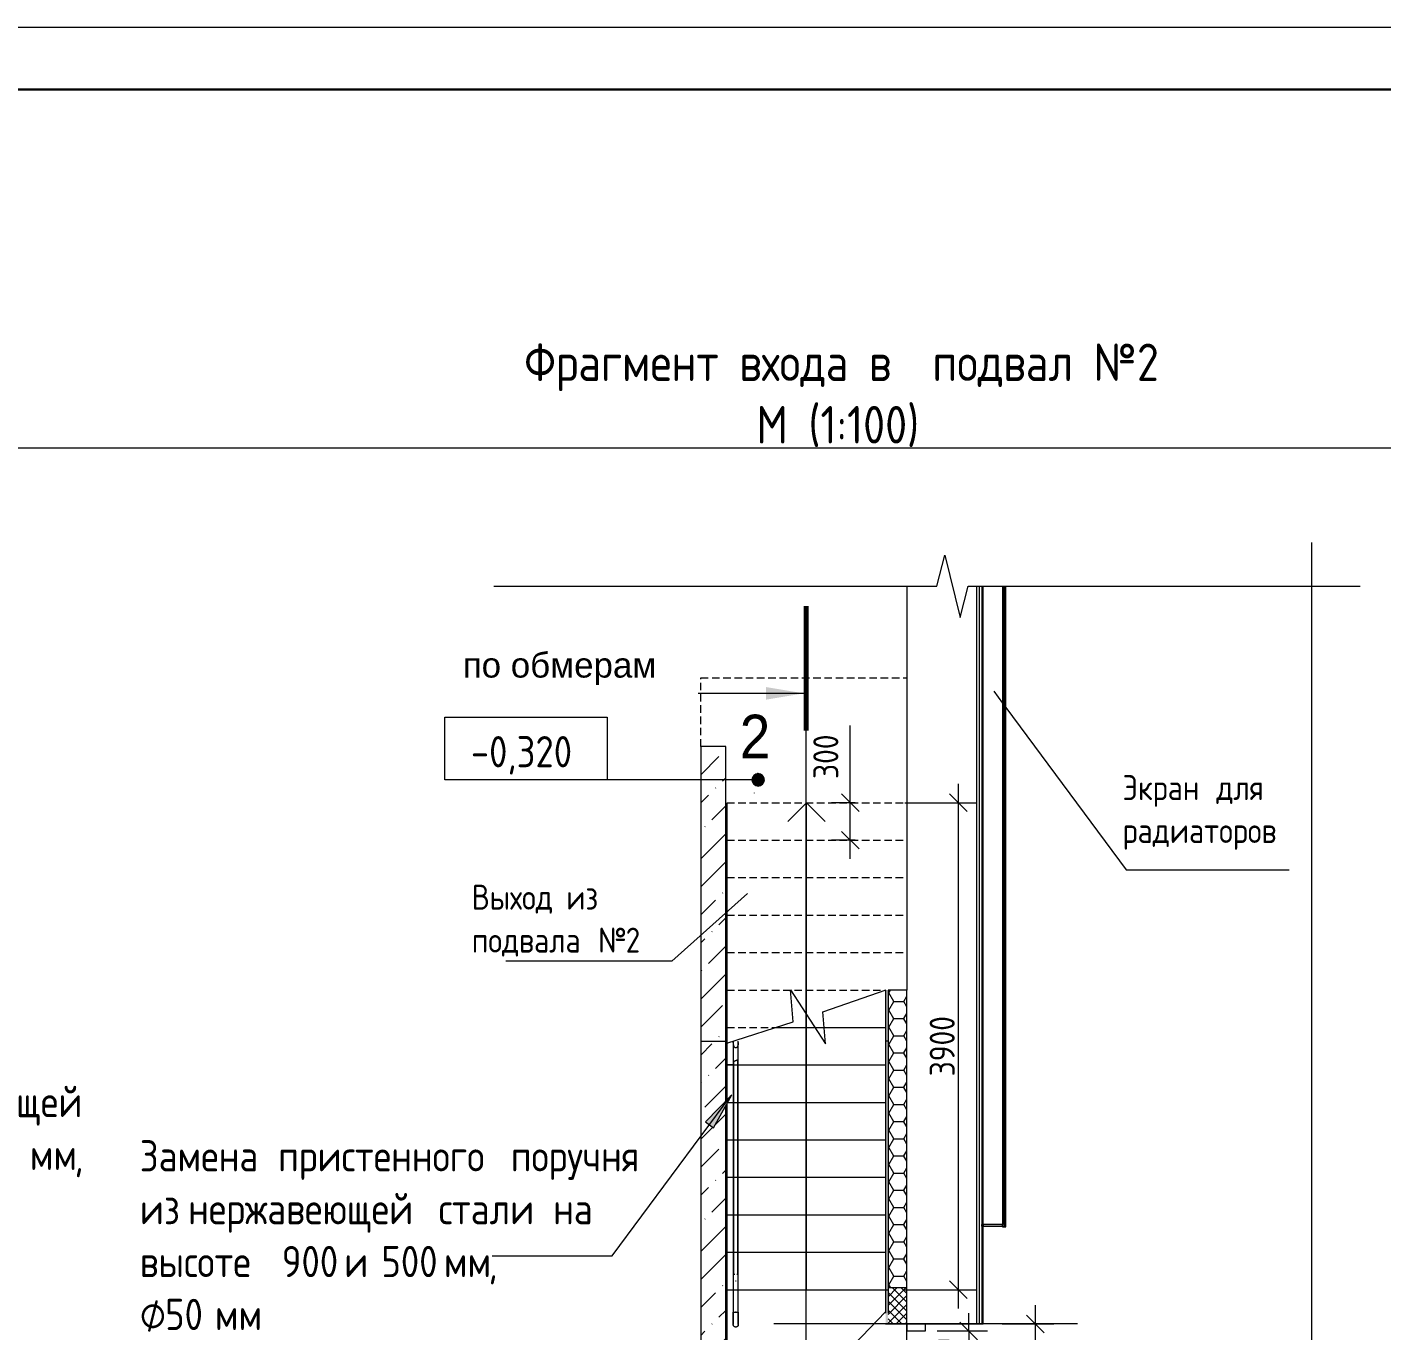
# Model space of a CAD drawing. Header units: millimetres. Extents: x 504091 to 2165846, y 135022 to 442887.
# Drawn here: x 1306356 to 1317205, y 332144 to 342586 of the extents above; entities that cross this region are included whole.
import ezdxf
from ezdxf.enums import TextEntityAlignment as Align

# ---------------------------------------------------------------- set-up
doc = ezdxf.new("R2010")
doc.units = ezdxf.units.MM
doc.linetypes.add('IMPORT-ADSK_Штриховая_ш3 п1_5 _2_', pattern=[4.5, 3, -1.5])
doc.layers.get('Defpoints').update_dxf_attribs({"color": 255})
for name, color, linetype, lineweight in [('+АР_Вспомогательная', 7, 'Continuous', 9), ('+АР_Выноски', 4, 'Continuous', 9), ('A-ANNO-DIMS', 211, 'Continuous', 9), ('A-DETL', 90, 'Continuous', 9), ('A-DETL-GENF', 92, 'Continuous', 18), ('A-DETL-MEDM', 33, 'Continuous', 9), ('A-DETL-THIN', 151, 'Continuous', 18), ('G-ANNO-SYMB', 111, 'Continuous', 9), ('G-ANNO-TEXT', 231, 'Continuous', 9), ('Ramka', 7, 'Continuous', 35), ('S-STRS', 31, 'Continuous', 9), ('S-STRS-ANNO', 31, 'Continuous', 18), ('Аннотация', 7, 'Continuous', 9), ('Барболитна входные группы План подвала_dwg', 252, 'Continuous', 9), ('Ограждение', 7, 'Continuous', 18), ('Перекрытие', 7, 'Continuous', 18), ('размеры', 7, 'Continuous', 9)]:
    doc.layers.add(name, color=color, linetype=linetype, lineweight=lineweight)
doc.layers.add('ВСПОМОГАТЕЛЬНЫЙ', color=52, linetype='Continuous', lineweight=5, plot=False)
doc.styles.add('Arial', font='arial.ttf', dxfattribs={"height": 250})
doc.styles.add('GOST Common', font='GOST_Common.ttf', dxfattribs={"width": 0.9, "height": 350})
doc.styles.add('GOST Common_1', font='GOST_Common.ttf', dxfattribs={"width": 0.9, "height": 250})
doc.styles.add('GOST Common_2', font='GOST_Common.ttf', dxfattribs={"width": 0.9, "height": 200})
doc.styles.add('GOST Common_4', font='GOST_Common.ttf', dxfattribs={"width": 0.9, "height": 200})
doc.styles.add('GOST Common_6', font='GOST_Common.ttf', dxfattribs={"width": 0.9, "height": 200})
doc.styles.add('RAMKA', font='isocpeur.ttf', dxfattribs={"oblique": 15, "height": 2.5})
doc.styles.get("Standard").update_dxf_attribs({"font": 'arial.ttf'})
doc.dimstyles.new('ADSK_Основной_2_5_мм_Округление_до_10_мм', dxfattribs={"dimscale": 304.8, "dimtxt": 251.428749, "dimasz": 0.463911, "dimexe": 0.492126, "dimexo": 0.492126, "dimgap": 0.098425, "dimtad": 1, "dimdec": 0, "dimrnd": 10, "dimdsep": 46, "dimtxsty": 'GOST Common_1', "dimblk1": 'OBLIQUE', "dimblk2": 'OBLIQUE', "dimsah": 1, "dimcen": 0.09, "dimdle": 0.492126, "dimazin": 2, "dimtfac": 1, "dimtdec": 4, "dimtix": 1, "dimtmove": 0, "dimatfit": 3, "dimfxl": 0, "dimtvp": 1, "dimtolj": 1, "dimtzin": 0, "dimlwd": 20, "dimlwe": 20, "dimarcsym": 0})
doc.dimstyles.new('ADSK_Основной_2_мм', dxfattribs={"dimscale": 304.8, "dimtxt": 201.142999, "dimasz": 0.463911, "dimexe": 0.492126, "dimexo": 0.492126, "dimgap": 0.098425, "dimtad": 1, "dimrnd": 0.01, "dimdsep": 46, "dimtxsty": 'GOST Common_4', "dimblk1": 'OBLIQUE', "dimblk2": 'OBLIQUE', "dimsah": 1, "dimcen": 0.09, "dimdle": 0.492126, "dimazin": 2, "dimtfac": 1, "dimtdec": 4, "dimtix": 1, "dimtmove": 0, "dimatfit": 3, "dimfxl": 0, "dimtvp": 1, "dimtolj": 1, "dimtzin": 0, "dimlwd": 20, "dimlwe": 20, "dimarcsym": 0})

# ---------------------------------------------------------------- blocks, each defined once
blk = doc.blocks.new('Барболитна входные группы План подвала_dwg_Ограждение - Ограждение-7023087-План подвала-498569-2222')
at = {"layer": 'Ограждение', "flags": 128}
blk.add_lwpolyline([(16425, 23643), (16417, 23643), (16417, 25350), (16447, 25364), (16447, 23643), (16440, 23643)], dxfattribs=at)
blk = doc.blocks.new('Барболитна входные группы План подвала_dwg_Тип перил - Перила_Внутренний_-7023091-План подвала-498570-2222')
at = {"layer": 'Ограждение'}
blk.add_line((16430, 23593), (16435, 23593), dxfattribs=at)
at = {"layer": 'Ограждение', "flags": 128}
for points in [[(16452, 23593), (16452, 23631), (16452, 23633), (16452, 23636), (16452, 23638), (16452, 23641), (16452, 23644), (16452, 23647), (16452, 23649), (16452, 23652), (16452, 23655), (16452, 23657), (16452, 23660), (16452, 23662), (16452, 25503), (16452, 25494), (16451, 25486), (16449, 25478), (16447, 25472), (16444, 25466), (16440, 25462), (16436, 25460), (16432, 25459), (16428, 25460), (16425, 25462), (16421, 25466), (16418, 25472), (16416, 25478), (16414, 25486), (16413, 25494), (16412, 25503), (16413, 25508), (16413, 25512)], [(16412, 25503), (16412, 23662), (16412, 23660), (16412, 23658), (16412, 23655), (16412, 23653), (16412, 23650), (16412, 23647), (16412, 23644), (16412, 23642), (16412, 23639), (16412, 23636), (16412, 23633), (16412, 23631), (16412, 23593)], [(16452, 25503), (16452, 25508), (16452, 25512)]]:
    blk.add_lwpolyline(points, dxfattribs=at)
blk = doc.blocks.new('Барболитна входные группы План подвала_dwg_Высотные отметки - Рамка-12095-План подвала-498584-2222')
at = {"layer": 'Аннотация', "flags": 128}
blk.add_lwpolyline([(-6.5, 0), (-6.5, 5), (6.5, 5), (6.5, 0)], close=True, dxfattribs=at)
blk = doc.blocks.new('_Oblique')
at = {"color": 0, "linetype": 'ByBlock', "lineweight": -2}
blk.add_line((-0.5, -0.5), (0.5, 0.5), dxfattribs=at)
blk = doc.blocks.new('*D2463')
at = {"layer": 'A-ANNO-DIMS', "color": 0, "lineweight": 20, "transparency": 16777216}
for p, q in [((1313814, 332324), (1313814, 336524)), ((1313385, 336374), (1313964, 336374)), ((1313385, 332474), (1313964, 332474))]:
    blk.add_line(p, q, dxfattribs=at)
at = {"layer": 'Defpoints', "color": 0, "lineweight": 20, "transparency": 16777216}
for p in [(1313235, 336374), (1313814, 336374), (1313235, 332474)]:
    blk.add_point(p, dxfattribs=at)
at = {"layer": 'A-ANNO-DIMS', "color": 0, "lineweight": 20, "transparency": 16777216, "xscale": 141.4, "yscale": 141.4, "zscale": 141.4}
for p, rotation in [((1313814, 336374), 90), ((1313814, 332474), 270)]:
    blk.add_blockref('_Oblique', p, dxfattribs=dict(at, rotation=rotation))
at = {"layer": 'A-ANNO-DIMS', "color": 0, "transparency": 16777216, "insert": (1313684, 334424), "char_height": 200, "width": 605.47, "attachment_point": 5, "rotation": 90, "style": 'GOST Common_4'}
blk.add_mtext('\\A1;3900', dxfattribs=at)
blk = doc.blocks.new('*D2464')
at = {"layer": 'A-ANNO-DIMS', "color": 0, "lineweight": 20, "transparency": 16777216}
for p, q in [((1312948, 336374), (1312948, 336992)), ((1312986, 336374), (1312798, 336374)), ((1312948, 335924), (1312948, 336374)), ((1312986, 336074), (1312798, 336074))]:
    blk.add_line(p, q, dxfattribs=at)
at = {"layer": 'Defpoints', "color": 0, "lineweight": 20, "transparency": 16777216}
for p in [(1312948, 336374), (1313136, 336374), (1313136, 336074)]:
    blk.add_point(p, dxfattribs=at)
at = {"layer": 'A-ANNO-DIMS', "color": 0, "lineweight": 20, "transparency": 16777216, "xscale": 141.4, "yscale": 141.4, "zscale": 141.4}
for p, rotation in [((1312948, 336374), 90), ((1312948, 336074), 270)]:
    blk.add_blockref('_Oblique', p, dxfattribs=dict(at, rotation=rotation))
at = {"layer": 'A-ANNO-DIMS', "color": 0, "transparency": 16777216, "insert": (1312652, 336564), "char_height": 200, "width": 454.11, "attachment_point": 1, "rotation": 90, "line_spacing_factor": 1.022761, "style": 'GOST Common_4'}
blk.add_mtext('\\A1;300', dxfattribs=at)
blk = doc.blocks.new('*D2509')
at = {"layer": 'Defpoints', "color": 0, "lineweight": 20, "transparency": 16777216}
for p in [(1313494, 332144), (1313442, 331144), (1313897, 331144)]:
    blk.add_point(p, dxfattribs=at)
at = {"layer": 'размеры', "color": 0, "transparency": 16777216}
for p, q in [((1313897, 332144), (1313897, 332285)), ((1313644, 332144), (1314047, 332144)), ((1313897, 332144), (1313897, 331144)), ((1313592, 331144), (1314047, 331144)), ((1313897, 331144), (1313897, 331003))]:
    blk.add_line(p, q, dxfattribs=at)
at = {"layer": 'размеры', "color": 0, "transparency": 16777216, "xscale": 141.4, "yscale": 141.4, "zscale": 141.4}
for p, rotation in [((1313897, 332144), 270), ((1313897, 331144), 90)]:
    blk.add_blockref('_Oblique', p, dxfattribs=dict(at, rotation=rotation))
at = {"layer": 'размеры', "color": 0, "lineweight": 20, "transparency": 16777216, "insert": (1313561, 331644), "char_height": 200, "attachment_point": 5, "rotation": 90, "style": 'GOST Common_6'}
blk.add_mtext('\\A1;1000 \\P(в свету)', dxfattribs=at)
blk = doc.blocks.new('*D2467')
at = {"layer": 'Defpoints', "color": 0, "lineweight": 20, "transparency": 16777216}
for p in [(1314013, 332200), (1314013, 331033), (1314429, 331033)]:
    blk.add_point(p, dxfattribs=at)
at = {"layer": 'размеры', "color": 0, "transparency": 16777216}
for p, q in [((1314429, 332350), (1314429, 330883)), ((1314163, 332200), (1314579, 332200)), ((1314163, 331033), (1314579, 331033))]:
    blk.add_line(p, q, dxfattribs=at)
at = {"layer": 'размеры', "color": 0, "transparency": 16777216, "xscale": 141.4, "yscale": 141.4, "zscale": 141.4}
for p, rotation in [((1314429, 332200), 90), ((1314429, 331033), 270)]:
    blk.add_blockref('_Oblique', p, dxfattribs=dict(at, rotation=rotation))
at = {"layer": 'размеры', "color": 0, "lineweight": 20, "transparency": 16777216, "insert": (1314299, 331616), "char_height": 200, "attachment_point": 5, "rotation": 90, "style": 'GOST Common_6'}
blk.add_mtext('\\A1;1170', dxfattribs=at)
blk = doc.blocks.new('Барболитна входные группы План подвала_dwg_Тип верхнего поручня - D40 шаг 200-16091-План подвала-498551-1')
at = {"layer": 'Ограждение', "flags": 128}
for points in [[(0, 20), (4, 20), (8, 20), (12, 20), (16, 20), (20, 20), (24, 20), (28, 20), (31, 20), (35, 20), (39, 20), (43, 20), (46, 20), (50, 20), (53, 20), (56, 20), (60, 20), (63, 20), (66, 20), (69, 20), (72, 20), (74, 20), (77, 20), (80, 20), (82, 20), (84, 20), (86, 20), (88, 20), (90, 20), (92, 20), (93, 20), (95, 20), (96, 20), (97, 20), (98, 20), (99, 20), (99, 20), (100, 20), (100, 20), (100, 20), (100, 20), (100, 20), (100, 20), (99, 20), (99, 20), (98, 20), (97, 20), (96, 20), (95, 20), (94, 20), (92, 20), (90, 20), (89, 20), (87, 20), (85, 20), (83, 20), (80, 20), (78, 20), (75, 20), (72, 20), (70, 20), (67, 20), (64, 20), (61, 20), (57, 20), (54, 20), (51, 20), (47, 20), (44, 20), (40, 20), (36, 20), (32, 20), (29, 20), (25, 20), (21, 20), (17, 20), (13, 20), (9, 20), (5, 20), (1, 20)], [(0, -20), (4, -20), (8, -20), (12, -20), (16, -20), (20, -20), (24, -20), (28, -20), (31, -20), (35, -20), (39, -20), (43, -20), (46, -20), (50, -20), (53, -20), (56, -20), (60, -20), (63, -20), (66, -20), (69, -20), (72, -20), (74, -20), (77, -20), (80, -20), (82, -20), (84, -20), (86, -20), (88, -20), (90, -20), (92, -20), (93, -20), (95, -20), (96, -20), (97, -20), (98, -20), (99, -20), (99, -20), (100, -20), (100, -20), (100, -20), (100, -20), (100, -20), (100, -20), (99, -20), (99, -20), (98, -20), (97, -20), (96, -20), (95, -20), (94, -20), (92, -20), (90, -20), (89, -20), (87, -20), (85, -20), (83, -20), (80, -20), (78, -20), (75, -20), (72, -20), (70, -20), (67, -20), (64, -20), (61, -20), (57, -20), (54, -20), (51, -20), (47, -20), (44, -20), (40, -20), (36, -20), (32, -20), (29, -20), (25, -20), (21, -20), (17, -20), (13, -20), (9, -20), (5, -20), (1, -20)]]:
    blk.add_lwpolyline(points, close=True, dxfattribs=at)
for points in [[(0, 2), (0, 0), (0, -2)], [(100, 20), (101, 20), (102, 20), (102, 20), (103, 20), (104, 20), (105, 19), (106, 19), (106, 19), (107, 19), (108, 18), (109, 18), (109, 18), (110, 17), (111, 17), (111, 17), (112, 16), (113, 16), (113, 15), (114, 14), (114, 14), (115, 13), (115, 13), (116, 12), (116, 11), (117, 11), (117, 10), (118, 9), (118, 9), (118, 8), (119, 7), (119, 6), (119, 6), (119, 5), (120, 4), (120, 3), (120, 3), (120, 2), (120, 1), (120, 0), (120, 0), (120, -1), (120, -2), (120, -2), (120, -3), (120, -4), (119, -5), (119, -6), (119, -6), (119, -7), (118, -8), (118, -9), (118, -9), (117, -10), (117, -11), (117, -11), (116, -12), (116, -13), (115, -13), (114, -14), (114, -14), (113, -15), (113, -15), (112, -16), (111, -16), (111, -17), (110, -17), (109, -18), (109, -18), (108, -18), (107, -19), (106, -19), (106, -19), (105, -19), (104, -20), (103, -20), (103, -20), (102, -20), (101, -20), (100, -20), (100, -20)]]:
    blk.add_lwpolyline(points, dxfattribs=at)
blk = doc.blocks.new('FORMAT_REV_SPDS1')
at = {"lineweight": 5}
blk.add_lwpolyline([(0, 0), (0, 420), (594, 420), (594, 0)], close=True, dxfattribs=at)
at = {"lineweight": 30}
blk.add_lwpolyline([(20, 5), (20, 415), (589, 415), (589, 5)], close=True, dxfattribs=at)
at = {"style": 'RAMKA', "oblique": 15, "width": 0.9}
for tag, height, p in [('СТРАНИЦА', 0.00025, (589, 415)), ('ДАТА1', 2.5, (464, 32.5)), ('ДАТА2', 2.5, (464, 27.5)), ('СТАДИЯ', 2.5, (546.5, 25)), ('ЛИСТ', 2.5, (561.5, 25)), ('ЛИСТОВ', 2.5, (579, 25)), ('ДАТА3', 2.5, (464, 22.5)), ('ДАТА4', 2.5, (464, 17.5)), ('ДАТА5', 2.5, (464, 12.5)), ('ДАТА6', 2.5, (464, 7.5))]:
    blk.add_attdef(tag, text='', height=height, dxfattribs=at).set_placement(p, align=Align.MIDDLE_CENTER)
at = {"style": 'RAMKA', "oblique": 15, "width": 0.9, "flags": 8}
blk.add_attdef('ШИФР', text='', height=5, dxfattribs=at).set_placement((529, 55), align=Align.MIDDLE_CENTER)
at = {"style": 'RAMKA', "oblique": 15, "width": 0.9}
for tag, p in [('ОБЪЕКТ_001', (523.43, 41.25)), ('КОМПЛЕКТ_001', (496.92, 26.25)), ('КОМПАНИЯ_001', (547.72, 13.33)), ('НАИМЕНОВАНИЕ_001', (487.02, 11.62)), ('КОМПАНИЯ_002', (553.45, 9.17))]:
    blk.add_attdef(tag, p, '', height=2.5, dxfattribs=at)
for tag, p in [('ДОЛЖНОСТЬ1', (405, 32.5)), ('ФИО1', (425, 32.5)), ('ДОЛЖНОСТЬ2', (405, 27.5)), ('ФИО2', (425, 27.5)), ('ДОЛЖНОСТЬ3', (405, 22.5)), ('ФИО3', (425, 22.5)), ('ДОЛЖНОСТЬ4', (405, 17.5)), ('ФИО4', (425, 17.5)), ('ДОЛЖНОСТЬ5', (405, 12.5)), ('ФИО5', (425, 12.5)), ('ДОЛЖНОСТЬ6', (405, 7.5)), ('ФИО6', (425, 7.5))]:
    blk.add_attdef(tag, text='', height=2.5, dxfattribs=at).set_placement(p, align=Align.MIDDLE_LEFT)
at = {"style": 'RAMKA', "oblique": 15, "width": 0.9, "flags": 8}
blk.add_attdef('ФОРМАТЛИСТА', text='', height=2.5, dxfattribs=at).set_placement((560, 2.5), align=Align.MIDDLE_LEFT)

msp = doc.modelspace()

# ---------------------------------------------------------------- hatches: boundary and pattern name
at = {"layer": 'A-DETL-GENF'}
for color, points in [(150, [(1314180.0353, 334463.7426), (1314180.0353, 338107.5769), (1314168.0353, 338107.5769), (1314168.0353, 334463.7426)]), (150, [(1314192.9626, 334463.7426), (1314192.9626, 338107.5769), (1314180.9626, 338107.5769), (1314180.9626, 334463.7426)]), (250, [(1312210.2419, 336507.7353), (1312223.1828, 336509.439), (1312235.2419, 336514.434), (1312245.5972, 336522.3799), (1312253.5431, 336532.7353), (1312258.5382, 336544.7943), (1312260.2419, 336557.7353), (1312258.5382, 336570.6762), (1312253.5431, 336582.7353), (1312245.5972, 336593.0906), (1312235.2419, 336601.0365), (1312223.1828, 336606.0316), (1312210.2419, 336607.7353), (1312197.3009, 336606.0316), (1312185.2419, 336601.0365), (1312174.8865, 336593.0906), (1312166.9406, 336582.7353), (1312161.9456, 336570.6762), (1312160.2419, 336557.7353), (1312161.9456, 336544.7943), (1312166.9406, 336532.7353), (1312174.8865, 336522.3799), (1312185.2419, 336514.434), (1312197.3009, 336509.439)]), (251, [(1313250.9626, 334463.7426), (1313250.9626, 334873.9713), (1313230.9626, 334873.9713), (1313230.9626, 334463.7426)]), (150, [(1314180.0353, 332977.7643), (1314180.0353, 334463.7426), (1314168.0353, 334463.7426), (1314168.0353, 332977.7643)]), (150, [(1314192.9626, 332977.7643), (1314192.9626, 334463.7426), (1314180.9626, 334463.7426), (1314180.9626, 332977.7643)]), (250, [(1311851.3568, 333770.8536), (1311998.3243, 334035.354), (1311787.9068, 333817.9042)]), (150, [(1314012.9626, 332982.7643), (1314168.0353, 332982.7643), (1314168.0353, 332994.7643), (1314012.9626, 332994.7643)])]:
    msp.add_hatch(color=color, dxfattribs=at).paths.add_polyline_path(points)
at = {"layer": 'A-DETL-GENF', "lineweight": 9}
h = msp.add_hatch(dxfattribs=at)
h.set_pattern_fill('FP12_25', style=0, pattern_type=2)
h.set_pattern_definition([(45, (1364851.58, 331551.35), (84.18955, 308.69595), [396.875, -79.375, 3.353, -76.022])])
h.paths.add_polyline_path([(1311950.9626, 334463.7426), (1311950.9626, 336823.9713), (1311750.9626, 336823.9713), (1311750.9626, 334463.7426)])
h = msp.add_hatch(dxfattribs=at)
h.set_pattern_fill('FP12_27', style=0, pattern_type=2)
h.set_pattern_definition([(0, (1364851.58, 331551.35), (119.062, 68.741), [79.375, -158.75]), (120, (1364851.58, 331551.35), (-119.06245, 68.74022), [79.375, -158.75]), (60, (1364851.58, 331551.35), (-0.00045, 137.48122), [0, -158.75, 79.375, 0]), (60, (1364851.58, 331551.35), (-0.00045, 137.48122), [-238.125, 0, 0])])
h.paths.add_polyline_path([(1313400.9626, 332489.0971), (1313400.9626, 334873.9713), (1313250.9626, 334873.9713), (1313250.9626, 332489.0971)])
h = msp.add_hatch(dxfattribs=at)
h.set_pattern_fill('FP12_24', style=0, pattern_type=2)
h.set_pattern_definition([(45, (1364851.58, 331551.35), (84.19025, 308.69666), [396.875, -79.375, 3.353, -76.022])])
h.paths.add_polyline_path([(1311750.9626, 329563.9713), (1311950.9626, 329563.9713), (1311950.9626, 330896.4463), (1311750.9626, 330896.4463), (1311750.9626, 329713.9713)])
h.paths.add_polyline_path([(1311950.9626, 331036.4463), (1311950.9626, 333950.1162), (1311851.3568, 333770.8536), (1311788.6082, 333818.629), (1311950.9626, 333986.4094), (1311950.9626, 334463.7426), (1311750.9626, 334463.7426), (1311750.9626, 331036.4463)])
at = {"layer": 'A-DETL-GENF'}
h = msp.add_hatch(color=251, dxfattribs=at)
h.paths.add_polyline_path([(1313250.9626, 329713.9713), (1313250.9626, 331032.9463), (1313230.9626, 331032.9463), (1313230.9626, 329713.9713)])
h.paths.add_polyline_path([(1313230.9626, 332199.9463), (1313250.9626, 332199.9463), (1313250.9626, 334463.7426), (1313230.9626, 334463.7426), (1313230.9626, 332489.0971)])
at = {"layer": 'A-DETL-GENF', "lineweight": 9}
h = msp.add_hatch(dxfattribs=at)
h.set_pattern_fill('FP12_28', style=0, pattern_type=2)
h.set_pattern_definition([(45, (1364851.58, 331551.35), (-35.35534, 35.35534), []), (135, (1364851.58, 331551.35), (-35.35534, -35.35534), [])])
h.paths.add_polyline_path([(1313400.9626, 332199.9463), (1313400.9626, 332489.0971), (1313250.9626, 332489.0971), (1313250.9626, 332199.9463)])

# ---------------------------------------------------------------- linework, layer by layer
at = {"layer": '+АР_Вспомогательная', "color": 7, "linetype": 'Continuous', "ltscale": 50}
for points in [[(1316641.033, 338457.8844), (1316641.033, 329326.0955), (1316891.033, 329263.5955), (1316391.033, 329138.5955), (1316641.033, 329076.0955), (1316641.033, 327759.1851)], [(1310094.5382, 338107.5769), (1313641.3857, 338107.5769), (1313703.8857, 338357.5769), (1313828.8857, 337857.5769), (1313891.3857, 338107.5769), (1317032.1814, 338107.5769)], [(1311960.716, 334447.4594), (1312490.7747, 334619.6017), (1312469.9669, 334876.4543), (1312748.4302, 334442.7688), (1312727.6224, 334699.6214), (1313234.6089, 334874.8789)]]:
    msp.add_lwpolyline(points, dxfattribs=at)
at = {"layer": '+АР_Выноски', "color": 7, "linetype": 'Continuous', "ltscale": 100}
msp.add_line((1312574.822, 337249.7633), (1311730.382, 337249.7633), dxfattribs=at)
at = {"layer": '+АР_Выноски', "color": 7, "linetype": 'Continuous', "ltscale": 100, "const_width": 40}
msp.add_lwpolyline([(1312594.822, 336949.7633), (1312594.822, 337949.7633)], dxfattribs=at)
at = {"layer": '+АР_Выноски', "color": 7, "linetype": 'Continuous', "ltscale": 100}
msp.add_solid([(1312574.822, 337249.7633), (1312274.3719, 337300.0414), (1312274.3719, 337199.4853)], dxfattribs=at)
at = {"layer": 'A-DETL', "color": 18, "true_color": 0x000000}
for p, q in [((1313980.9626, 338107.5769), (1313980.9626, 332199.9463)), ((1314000.9626, 338107.5769), (1314000.9626, 332199.9463)), ((1314010.9626, 332199.9463), (1314010.9626, 338107.5769)), ((1314012.9626, 332994.7643), (1314012.9626, 338107.5769)), ((1312210.2419, 336557.7353), (1310351.1472, 336557.7353)), ((1311960.9626, 334873.9713), (1311950.9626, 334873.9713)), ((1311960.9626, 333996.7436), (1311960.9626, 334873.9713)), ((1312010.9626, 334273.9713), (1311960.9626, 334273.9713)), ((1311960.9626, 331036.4463), (1311960.9626, 333968.1134)), ((1314012.9626, 332199.9463), (1314012.9626, 332982.7643)), ((1313960.9626, 332199.9463), (1314012.9626, 332199.9463))]:
    msp.add_line(p, q, dxfattribs=at)
at = {"layer": 'A-DETL', "color": 18, "lineweight": 18, "true_color": 0x000000}
for p, q in [((1314096.8569, 337267.1191), (1314168.0353, 337170.9948)), ((1314180.0353, 337154.7892), (1314180.9626, 337153.5369)), ((1314192.9626, 337137.3313), (1315156.8396, 335835.644)), ((1315156.8396, 335835.644), (1316462.3781, 335835.644)), ((1312123.8949, 335647.2251), (1311520.2599, 335104.7205)), ((1311119.8725, 335104.7205), (1310190.8556, 335104.7205)), ((1311520.2599, 335104.7205), (1311119.8725, 335104.7205)), ((1311042.2763, 332746.0789), (1311992.7438, 334025.7925)), ((1310081.378, 332746.0789), (1310348.869, 332746.0789)), ((1310348.869, 332746.0789), (1311042.2763, 332746.0789)), ((1313230.9626, 332297.7919), (1311995.9626, 331017.9003)), ((1313400.9626, 330946.4463), (1313400.9626, 332286.4463))]:
    msp.add_line(p, q, dxfattribs=at)
at = {"layer": 'A-DETL'}
for centre, start, end in [((1312210.2419, 336557.7353), 129.15102765, 130.90909091), ((1312210.2419, 336557.7353), 96.35866707, 99.86294277), ((1312210.2419, 336490.1132), 129.15102765, 130.90909091), ((1312210.2419, 336557.7353), 229.09090909, 230.84897235), ((1312210.2419, 336490.1132), 229.09090909, 230.84897235), ((1312210.2419, 336490.1132), 96.35866707, 99.86294277), ((1312210.2419, 336557.7353), 260.13705723, 263.64133293), ((1312210.2419, 336490.1132), 65.45454546, 67.31415081), ((1312210.2419, 336557.7353), 292.68584919, 294.54545454)]:
    msp.add_arc(centre, 50, start, end, dxfattribs=at)
at = {"layer": 'A-DETL-MEDM', "color": 18, "true_color": 0x000000}
for p, q in [((1313400.9626, 338107.5769), (1313400.9626, 334873.9713)), ((1313960.9626, 332199.9463), (1313960.9626, 338107.5769)), ((1314000.9626, 332982.7643), (1314000.9626, 332994.7643)), ((1314000.9626, 332994.7643), (1314012.9626, 332994.7643)), ((1314012.9626, 332982.7643), (1314000.9626, 332982.7643)), ((1312599.5375, 332473.9713), (1313250.9626, 332473.9713)), ((1313400.9626, 332199.9463), (1313960.9626, 332199.9463))]:
    msp.add_line(p, q, dxfattribs=at)
at = {"layer": 'A-DETL-THIN', "color": 18, "true_color": 0x000000}
for p, q in [((1314168.0353, 338107.5769), (1314168.0353, 334463.7426)), ((1314180.0353, 334463.7426), (1314180.0353, 338107.5769)), ((1314180.9626, 338107.5769), (1314180.9626, 334463.7426)), ((1314192.9626, 334463.7426), (1314192.9626, 338107.5769)), ((1311950.9626, 336823.9713), (1311750.9626, 336823.9713)), ((1311750.9626, 336823.9713), (1311750.9626, 334463.7426)), ((1311950.9626, 334463.7426), (1311950.9626, 336823.9713)), ((1313230.9626, 334873.9713), (1313230.9626, 334463.7426)), ((1313400.9626, 334873.9713), (1313250.9626, 334873.9713)), ((1313250.9626, 334873.9713), (1313250.9626, 332489.0971)), ((1313400.9626, 332489.0971), (1313400.9626, 334873.9713)), ((1311750.9626, 334463.7426), (1311750.9626, 331036.4463)), ((1311750.9626, 334463.7426), (1311950.9626, 334463.7426)), ((1311950.9626, 333986.4094), (1311950.9626, 334463.7426)), ((1313230.9626, 334463.7426), (1313230.9626, 332286.4463)), ((1313250.9626, 334463.7426), (1313230.9626, 334463.7426)), ((1314180.0353, 334463.7426), (1314168.0353, 334463.7426)), ((1314168.0353, 334463.7426), (1314168.0353, 332994.7643)), ((1314180.0353, 332977.7643), (1314180.0353, 334463.7426)), ((1314192.9626, 334463.7426), (1314180.9626, 334463.7426)), ((1314180.9626, 334463.7426), (1314180.9626, 332977.7643)), ((1314192.9626, 332977.7643), (1314192.9626, 334463.7426)), ((1311998.3243, 334035.354), (1311787.9068, 333817.9042)), ((1311851.3568, 333770.8536), (1311998.3243, 334035.354)), ((1311950.9626, 331036.4463), (1311950.9626, 333950.1162)), ((1311787.9068, 333817.9042), (1311851.3568, 333770.8536)), ((1314168.0353, 332994.7643), (1314012.9626, 332994.7643)), ((1314012.9626, 332994.7643), (1314012.9626, 332982.7643)), ((1314012.9626, 332982.7643), (1314168.0353, 332982.7643)), ((1314168.0353, 332982.7643), (1314168.0353, 332994.7643)), ((1314168.0353, 332982.7643), (1314168.0353, 332977.7643)), ((1314168.0353, 332977.7643), (1314180.0353, 332977.7643)), ((1314180.9626, 332977.7643), (1314192.9626, 332977.7643)), ((1313400.9626, 332489.0971), (1313250.9626, 332489.0971)), ((1313250.9626, 332489.0971), (1313250.9626, 332286.4463)), ((1313400.9626, 332286.4463), (1313400.9626, 332489.0971)), ((1313230.9626, 332199.9463), (1313250.9626, 332199.9463)), ((1313250.9626, 332199.9463), (1313400.9626, 332199.9463))]:
    msp.add_line(p, q, dxfattribs=at)
at = {"layer": 'A-DETL-THIN'}
for start, end in [(0, 180), (180, 0)]:
    msp.add_arc((1312210.2419, 336557.7353), 50, start, end, dxfattribs=at)
at = {"layer": 'G-ANNO-SYMB', "color": 18, "lineweight": 20, "true_color": 0x000000}
msp.add_line((1312594.822, 328844.7739), (1312594.822, 337481.3674), dxfattribs=at)
at = {"layer": 'S-STRS', "color": 18, "linetype": 'IMPORT-ADSK_Штриховая_ш3 п1_5 _2_', "ltscale": 20, "true_color": 0x000000}
for p, q in [((1311750.9626, 337373.9713), (1313400.9626, 337373.9713)), ((1311750.9626, 336823.9713), (1311750.9626, 337373.9713)), ((1311960.9626, 336373.9713), (1313400.9626, 336373.9713)), ((1311960.9626, 336073.9713), (1313400.9626, 336073.9713)), ((1311960.9626, 335773.9713), (1313400.9626, 335773.9713)), ((1311960.9626, 335473.9713), (1313400.9626, 335473.9713)), ((1311960.9626, 335173.9713), (1313400.9626, 335173.9713)), ((1311960.9626, 334873.9713), (1313230.9626, 334873.9713)), ((1311960.9626, 334573.9713), (1312350.5926, 334573.9713))]:
    msp.add_line(p, q, dxfattribs=at)
at = {"layer": 'S-STRS', "color": 18, "true_color": 0x000000}
for p, q in [((1311960.9626, 336073.9713), (1311960.9626, 336373.9713)), ((1311960.9626, 335773.9713), (1311960.9626, 336073.9713)), ((1311960.9626, 335473.9713), (1311960.9626, 335773.9713)), ((1311960.9626, 335173.9713), (1311960.9626, 335473.9713)), ((1311960.9626, 334873.9713), (1311960.9626, 335173.9713)), ((1311960.9626, 334573.9713), (1311960.9626, 334873.9713)), ((1311960.9626, 334273.9713), (1311960.9626, 334573.9713)), ((1312350.5926, 334573.9713), (1313230.9626, 334573.9713)), ((1311960.9626, 333996.7436), (1311960.9626, 334273.9713)), ((1311960.9626, 334273.9713), (1313230.9626, 334273.9713)), ((1311960.9626, 334273.9713), (1313230.9626, 334273.9713)), ((1311960.9626, 333673.9713), (1311960.9626, 333968.1134)), ((1311964.2175, 333973.9713), (1313230.9626, 333973.9713)), ((1311964.2175, 333973.9713), (1313230.9626, 333973.9713)), ((1311960.9626, 333373.9713), (1311960.9626, 333673.9713)), ((1311960.9626, 333673.9713), (1313230.9626, 333673.9713)), ((1311960.9626, 333673.9713), (1313230.9626, 333673.9713)), ((1311960.9626, 333073.9713), (1311960.9626, 333373.9713)), ((1311960.9626, 333373.9713), (1313230.9626, 333373.9713)), ((1311960.9626, 333373.9713), (1313230.9626, 333373.9713)), ((1311960.9626, 332773.9713), (1311960.9626, 333073.9713)), ((1311960.9626, 333073.9713), (1313230.9626, 333073.9713)), ((1311960.9626, 333073.9713), (1313230.9626, 333073.9713)), ((1311960.9626, 332473.9713), (1311960.9626, 332773.9713)), ((1311960.9626, 332773.9713), (1313230.9626, 332773.9713)), ((1311960.9626, 332773.9713), (1313230.9626, 332773.9713)), ((1311960.9626, 332473.9713), (1313230.9626, 332473.9713)), ((1311960.9626, 332473.9713), (1313230.9626, 332473.9713))]:
    msp.add_line(p, q, dxfattribs=at)
at = {"layer": 'S-STRS-ANNO', "color": 18, "true_color": 0x000000}
for p, q in [((1312598.1063, 336373.9713), (1312448.1063, 336223.9713)), ((1312598.1063, 336073.9713), (1312598.1063, 336373.9713)), ((1312598.1063, 336373.9713), (1312748.1063, 336223.9713)), ((1312598.1063, 335773.9713), (1312598.1063, 336073.9713)), ((1312598.1063, 335473.9713), (1312598.1063, 335773.9713)), ((1312598.1063, 335173.9713), (1312598.1063, 335473.9713)), ((1312598.1063, 334873.9713), (1312598.1063, 335173.9713)), ((1312598.1063, 334573.9713), (1312598.1063, 334873.9713)), ((1312598.1063, 334273.9713), (1312598.1063, 334573.9713)), ((1312598.1063, 333973.9713), (1312598.1063, 334273.9713)), ((1312598.1063, 333673.9713), (1312598.1063, 333973.9713)), ((1312598.1063, 333373.9713), (1312598.1063, 333673.9713)), ((1312598.1063, 333073.9713), (1312598.1063, 333373.9713)), ((1312598.1063, 332773.9713), (1312598.1063, 333073.9713)), ((1312598.1063, 332473.9713), (1312598.1063, 332773.9713))]:
    msp.add_line(p, q, dxfattribs=at)
at = {"layer": 'ВСПОМОГАТЕЛЬНЫЙ'}
msp.add_line((1299288.1755, 339215.218), (1357045.5484, 339215.218), dxfattribs=at)
at = {"layer": 'ВСПОМОГАТЕЛЬНЫЙ', "color": 6}
msp.add_line((1314767.2477, 332199.9463), (1312335.1062, 332199.9463), dxfattribs=at)
at = {"layer": 'Ограждение', "flags": 128}
msp.add_lwpolyline([(1312050.9085, 332332.2759), (1312050.9085, 332354.9852), (1312050.9626, 334318.1666), (1312010.9626, 334299.5143), (1312010.9085, 332354.9852), (1312010.9085, 332332.2759), (1312010.9085, 332294.2857), (1312050.9085, 332294.2857)], close=True, dxfattribs=at)
at = {"layer": 'Перекрытие'}
msp.add_lwpolyline([(1313550.9626, 332143.9463), (1313550.9626, 332199.9463), (1313400.856, 332199.9463), (1313400.9626, 332143.9463)], close=True, dxfattribs=at)

# ---------------------------------------------------------------- block references
at = {"layer": 'Ramka', "xscale": 100, "yscale": 100, "zscale": 100}
msp.add_blockref('FORMAT_REV_SPDS1', (1294900.2524, 300585.5034), dxfattribs=at)
at = {"layer": 'Барболитна входные группы План подвала_dwg', "color": 250, "lineweight": 18, "xscale": 99.99999999999993, "yscale": 99.99999999999993, "zscale": 99.99999999999993}
msp.add_blockref('Барболитна входные группы План подвала_dwg_Высотные отметки - Рамка-12095-План подвала-498584-2222', (1310351.1472, 336557.7353), dxfattribs=at)
at = {"layer": 'Барболитна входные группы План подвала_dwg', "color": 7}
for name in ['Барболитна входные группы План подвала_dwg_Тип перил - Перила_Внутренний_-7023091-План подвала-498570-2222', 'Барболитна входные группы План подвала_dwg_Ограждение - Ограждение-7023087-План подвала-498569-2222']:
    msp.add_blockref(name, (1295598.5657, 308951.4463), dxfattribs=at)
at = {"layer": 'Барболитна входные группы План подвала_dwg', "color": 7, "rotation": 269.9999999999998}
msp.add_blockref('Барболитна входные группы План подвала_dwg_Тип верхнего поручня - D40 шаг 200-16091-План подвала-498551-1', (1312030.9085, 332294.2857), dxfattribs=at)

# ---------------------------------------------------------------- texts
at = {"layer": '+АР_Выноски', "color": 7, "linetype": 'Continuous', "ltscale": 100, "style": 'Arial', "width": 0.9}
msp.add_text('2', height=350, dxfattribs=at).set_placement((1312062.9, 336728.6859))
at = {"layer": 'G-ANNO-TEXT', "color": 7, "attachment_point": 1}
for s, insert, char_height, width, style in [('\\pi781.40936;Фрагмент входа в  подвал №2\\P\\pi2640.31846;М (1:100)', (1309555.2067, 340051.0871), 300, 6507.091456, 'GOST Common_1'), ('-0,320', (1309909.2985, 336907.5696), 250, 1067.84775, 'GOST Common_1'), ('Экран', (1315128.8361, 336595.2454), 200, 829.746562, 'GOST Common'), ('для', (1315878.9298, 336595.2454), 200, 461.772, 'GOST Common'), ('радиаторов', (1315128.8361, 336251.2871), 200, 1666.708312, 'GOST Common'), ('Выход', (1309916.5717, 335717.4798), 200, 836.96175, 'GOST Common'), ('из', (1310672.6185, 335717.4798), 200, 303.037875, 'GOST Common'), ('\\fGOST Common|b0|i0|c204|p34|;\\W.9;№', (1310928.6029, 335373.5215), 200, 266.961937, 'GOST Common'), ('\\fGOST Common|b0|i0|c204|p34|;\\W.9;2', (1311148.8685, 335373.5215), 200, 158.734125, 'GOST Common'), ('подвала', (1309916.5717, 335373.5215), 200, 1147.214813, 'GOST Common'), ('нержавеющей', (1304996.2617, 334105.8473), 250, 2337.72075, 'GOST Common_1'), ('Замена', (1307258.313, 333671.0789), 250, 1248.227437, 'GOST Common_1'), ('мм', (1306377.3867, 333682.514), 250, 432.91125, 'GOST Common_1'), ('пристенного', (1308365.5943, 333671.0789), 250, 2164.55625, 'GOST Common_1'), ('поручня', (1310228.9224, 333671.0789), 250, 1363.670437, 'GOST Common_1'), (', ', (1306734.5742, 333682.514), 250, 187.594875, 'GOST Common_1'), ('из', (1307258.313, 333247.7455), 250, 375.18975, 'GOST Common_1'), ('нержавеющей', (1307645.2661, 333247.7455), 250, 2337.72075, 'GOST Common_1'), ('стали', (1309651.4693, 333247.7455), 250, 1017.341437, 'GOST Common_1'), ('на', (1310568.2505, 333247.7455), 250, 411.265687, 'GOST Common_1'), ('высоте', (1307258.313, 332824.4122), 250, 1212.1515, 'GOST Common_1'), (' 900 ', (1308258.438, 332824.4122), 250, 772.025062, 'GOST Common_1'), ('\\fGOST Common|b0|i0|c204|p34|;\\W.9;и', (1308895.4224, 332824.4122), 250, 194.810063, 'GOST Common_1'), (' 500 ', (1309056.1568, 332824.4122), 250, 772.025062, 'GOST Common_1'), ('мм', (1309693.1411, 332824.4122), 250, 432.91125, 'GOST Common_1'), (', ', (1310050.3286, 332824.4122), 250, 187.594875, 'GOST Common_1'), ('\\fGOST Common|b0|i0|c254|p34|;\\W.9;⌀', (1307258.313, 332401.0789), 250, 245.316375, 'GOST Common_2'), ('50 ', (1307460.7193, 332401.0789), 250, 483.417562, 'GOST Common_1'), ('мм', (1307859.5786, 332401.0789), 250, 432.91125, 'GOST Common_1')]:
    msp.add_mtext(s, dxfattribs=dict(at, insert=insert, char_height=char_height, width=width, style=style))
at = {"layer": 'ВСПОМОГАТЕЛЬНЫЙ', "color": 6, "insert": (1309844.7956, 337576.1762), "char_height": 200, "attachment_point": 1}
msp.add_mtext_dynamic_manual_height_columns('по обмерам', width=1901.263189, gutter_width=1, heights=[0], dxfattribs=at)

# ---------------------------------------------------------------- dimensions: what is measured, and where the dimension line sits
at = {"layer": 'A-ANNO-DIMS', "color": 18, "true_color": 0x000000}
dim = msp.add_linear_dim(base=(1312948.3131, 336373.9713), p1=(1313135.6964, 336073.9713), p2=(1313135.6964, 336373.9713), angle=90, dimstyle='ADSK_Основной_2_мм', override={"dimpost": '<>', "dimfxl": 4500}, dxfattribs=at)
dim.commit()
dim.dimension.update_dxf_attribs({"geometry": '*D2464', "text_midpoint": (1312948.3131, 336791.1039), "dimtype": 160})
dim = msp.add_linear_dim(base=(1313813.5554, 336373.9713), p1=(1313235.2501, 332473.9713), p2=(1313235.2501, 336373.9713), angle=90, dimstyle='ADSK_Основной_2_мм', override={"dimpost": '<>', "dimfxl": 3900}, dxfattribs=at)
dim.commit()
dim.dimension.update_dxf_attribs({"geometry": '*D2463', "text_midpoint": (1313683.5554, 334423.9713)})
at = {"layer": 'размеры', "lineweight": 20}
dim = msp.add_linear_dim(base=(1314429.1325, 331032.9463), p1=(1314012.9626, 332199.9463), p2=(1314012.9626, 331032.9463), angle=90, dimstyle='ADSK_Основной_2_5_мм_Округление_до_10_мм', override={"dimtxt": 230, "dimpost": '<>', "dimtxsty": 'GOST Common_6', "dimfxl": 1618.654565, "dimlwd": 65535, "dimlwe": 65535}, dxfattribs=at)
dim.commit()
dim.dimension.update_dxf_attribs({"geometry": '*D2467', "text_midpoint": (1314299.1325, 331616.4463)})
dim = msp.add_linear_dim(base=(1313897.3911, 331143.9463), p1=(1313493.8004, 332143.9463), p2=(1313442.0583, 331143.9463), angle=90, text='1000 \\P(в свету)', dimstyle='ADSK_Основной_2_5_мм_Округление_до_10_мм', override={"dimtxt": 230, "dimpost": '<>', "dimtxsty": 'GOST Common_6', "dimfxl": 1618.654565, "dimlwd": 65535, "dimlwe": 65535}, dxfattribs=at)
dim.commit()
dim.dimension.update_dxf_attribs({"geometry": '*D2509', "text_midpoint": (1313560.7244, 331643.9463)})

doc.saveas('drawing.dxf')
